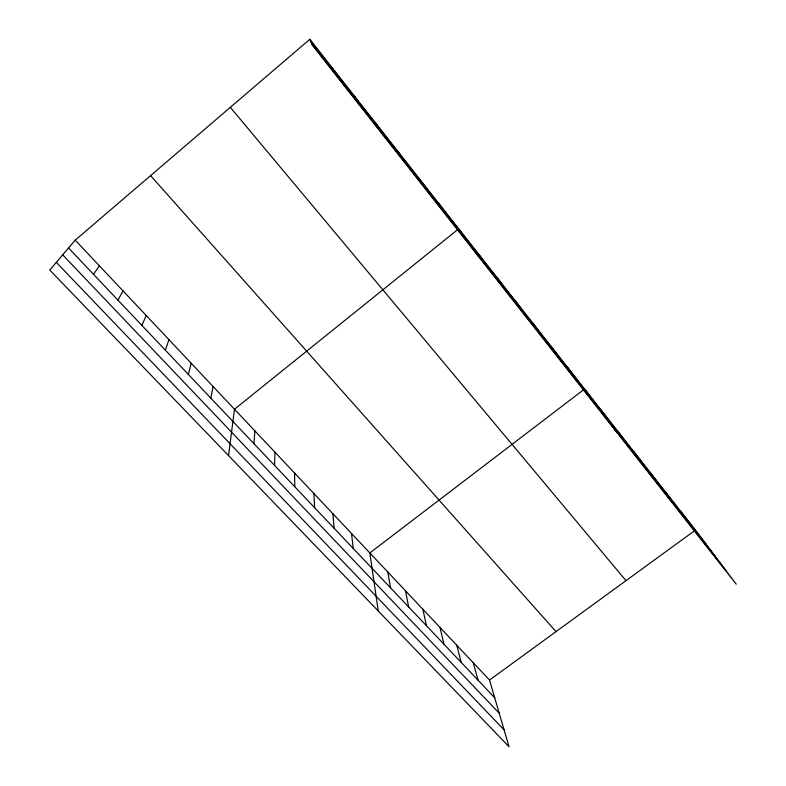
<?xml version="1.0" encoding="UTF-8"?>
<svg xmlns="http://www.w3.org/2000/svg" width="786" height="786" viewBox="0 0 786 786"><rect width="100%" height="100%" fill="white"/><g stroke="black" fill="none" stroke-linecap="round" stroke-linejoin="round"><path stroke-width="1.18" d="M274.55 465.41L274.923 452.176M253.927 443.648L254.89 430.905M228.559 455.615L234.483 409.241L458.7 228.785L478.369 256.315M210.845 398.168L213.055 386.486M188.326 374.401L191.204 363.289M165.345 350.153L168.931 339.64M141.893 325.394L146.206 315.51M117.949 300.124L123.019 290.889M93.505 274.324L99.36 265.776M75.22 240.133L49.764 270.04L508.994 746.7L489.531 680.037L75.22 240.133L309.812 39.3L695.443 530.098L736.236 584.185L312.533 45.45L309.812 39.3M489.531 680.037L695.443 530.098M56.307 262.357L504.072 729.83M62.684 254.861L499.218 713.207M68.539 247.973L494.718 697.781M150.588 175.612L556.007 631.63M230.327 107.348L626 580.667M310.519 40.911L706.27 544.462M311.148 42.326L715.712 556.969M311.826 43.869L725.881 570.459M680.421 510.988L690.943 524.96M665.143 491.535L675.351 505.113M649.59 471.747L659.464 484.903M633.771 451.606L643.302 464.33M617.668 431.111L626.835 443.383M601.27 410.253L610.064 422.043M616.362 431.769L584.578 389.011L369.823 552.941L378.262 610.997M567.58 367.376L575.578 378.164M550.279 345.349L557.844 355.606M532.643 322.899L539.766 332.606M514.673 300.036L521.344 309.163M496.369 276.741L502.559 285.259M477.711 252.994L483.41 260.883M438.716 203.358L443.324 209.891M418.319 177.4L422.357 183.207M397.51 150.922L400.939 155.952M376.268 123.883L379.058 128.118M354.584 96.285L356.706 99.675M332.439 68.097L333.873 70.612M473.28 662.785L478.094 680.234M456.764 645.247L461.176 662.392M439.964 627.405L443.972 644.225M422.878 609.268L426.474 625.754M405.497 590.817L408.651 606.949M387.812 572.041L390.524 587.81M351.519 533.498L353.268 548.49M332.881 513.71L334.129 528.29M313.909 493.569L314.636 507.717M294.593 473.054L294.779 486.76"/></g></svg>
